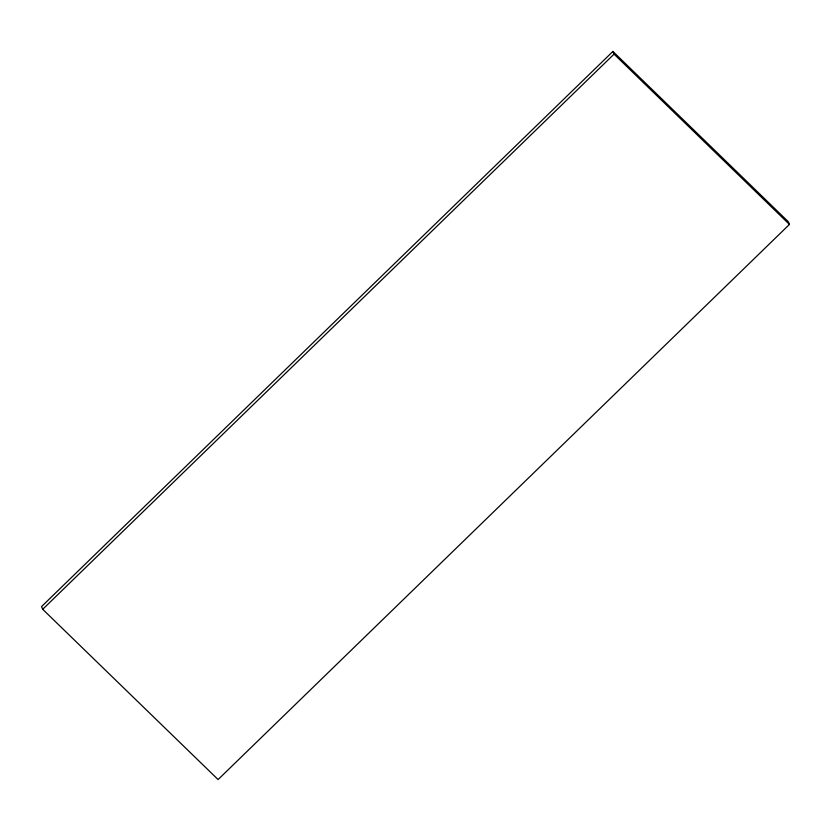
<?xml version="1.0" encoding="UTF-8"?>
<svg xmlns="http://www.w3.org/2000/svg" width="831" height="831" viewBox="0 0 831 831"><rect width="100%" height="100%" fill="white"/><g stroke="black" fill="none" stroke-linecap="round" stroke-linejoin="round"><path stroke-width="1.25" d="M612.904 51.439L41.55 606.578L42.703 609.289L218.096 779.561L789.45 224.422L788.297 221.711L612.904 51.439L614.047 54.14L789.45 224.422M42.703 609.289L614.047 54.14"/></g></svg>
